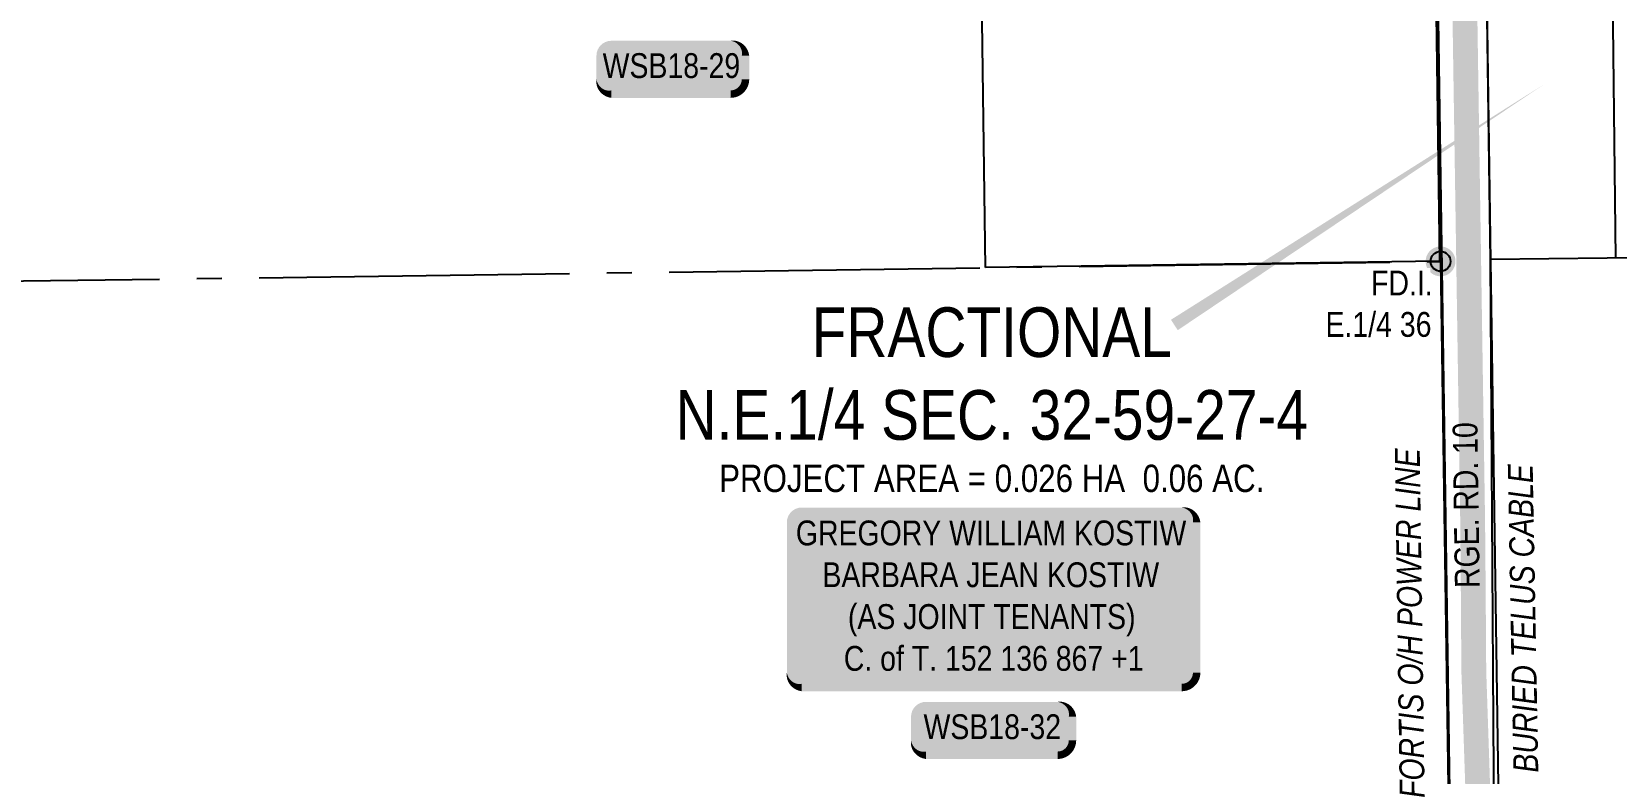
# Model space of a CAD drawing. Extents: x 57693 to 70573, y 5994359 to 6008381.
# Drawn here: x 64593 to 65230, y 5997501 to 5997800 of the extents above; entities that cross this region are included whole.
import ezdxf
from ezdxf.enums import TextEntityAlignment as Align

# ---------------------------------------------------------------- set-up
doc = ezdxf.new("R2010")
doc.units = 0
doc.header["$LTSCALE"] = 5
doc.linetypes.add('foc-QUARTERLINE', pattern=[33, 25, -3, 2, -3])
for name, color, linetype in [('AS-OWNER', 7, 'Continuous'), ('AS-POWER', 104, 'foc-POWER'), ('AS-POWER-T', 104, 'Continuous'), ('AS-ROADS', 254, 'Continuous'), ('AS-TELEPHONE', 224, 'foc-TEL'), ('AS-TELEPHONE-T', 224, 'Continuous'), ('C-SYMBOL', 7, 'Continuous'), ('L-AREAREQUIRED', 7, 'Continuous'), ('L-MON', 1, 'Continuous'), ('L-QSEC', 8, 'foc-QUARTERLINE'), ('L-ROAD-T', 7, 'Continuous'), ('L-SEC', 7, 'Continuous'), ('L-TITLEDB', 4, 'Continuous'), ('P-APEX RECON-LINE LIST', 240, 'Continuous')]:
    doc.layers.add(name, color=color, linetype=linetype)
doc.styles.add('1.8', font='ARIALN.TTF', dxfattribs={"height": 2})
doc.styles.add('100L', font='ARIALN.TTF', dxfattribs={"height": 11})
doc.styles.add('175L', font='ARIALN.TTF', dxfattribs={"height": 10})
doc.styles.add('80', font='ARIALN.TTF', dxfattribs={"height": 10})
doc.styles.add('80L', font='ARIALN.TTF', dxfattribs={"height": 10})
doc.styles.add('foc-LtypeFont', font='ARIALN.TTF', dxfattribs={"height": 7.35})
doc.linetypes.add('foc-POWER', pattern='A,6,-1,["P",foc-LtypeFont,S=0.2,R=0,X=-0.625,Y=-0.75],-1.24,4', length=12.24)
doc.linetypes.add('foc-POWER-NOLINE', pattern='A,0,-4,["P",foc-LtypeFont,S=0.2,R=0,X=-0.625,Y=-0.75],-8.24', length=12.24)
doc.linetypes.add('foc-TEL', pattern='A,2,-1,["T",foc-LtypeFont,S=0.2,R=0,X=-0.425,Y=-0.75],-1.24,8', length=12.24)

# ---------------------------------------------------------------- blocks, each defined once
blk = doc.blocks.new('fdia')
at = {"color": 255, "const_width": 1}
blk.add_lwpolyline([(-0.5, 0, 1), (0.5, 0, 1)], format="xyb", close=True, dxfattribs=at)
blk = doc.blocks.new('Fdiaa')
blk.add_blockref('fdia', (0, 0))
blk = doc.blocks.new('fdib')
at = {"color": 1, "const_width": 1.6}
blk.add_lwpolyline([(-0.4, 0, 1), (0.4, 0, 1)], format="xyb", close=True, dxfattribs=at)
at = {"color": 1}
blk.add_circle((0, 0), 0.8, dxfattribs=at)
blk = doc.blocks.new('Fdibb')
blk.add_blockref('fdib', (0, 0))
blk = doc.blocks.new('fdicc')
for name in ['Fdibb', 'Fdiaa']:
    blk.add_blockref(name, (0, 0))
blk = doc.blocks.new('FDI')
blk.add_blockref('fdicc', (0, 0))
blk = doc.blocks.new('*U462')
h = blk.add_hatch(color=59)
edge = h.paths.add_edge_path()
edge.add_line((-76.5, -37), (76.5, -37))
edge.add_arc((76.5, -31), 6, 270, 360)
edge.add_line((82.5, -31), (82.5, 29.5))
edge.add_arc((76.5, 29.5), 6, 0, 90)
edge.add_line((76.5, 35.5), (-76.5, 35.5))
edge.add_arc((-76.5, 29.5), 6, 90, 180)
edge.add_line((-82.5, 29.5), (-82.5, -31))
edge.add_arc((-76.5, -31), 6, 180, 270)
at = {"color": 1, "flags": 128}
blk.add_lwpolyline([(-76.5, -37, 3, 3, 0), (76.5, -37, 3, 3, 0.414214), (82.5, -31, 3, 3, 0), (82.5, 29.5, 3, 0, 0.414214), (76.5, 35.5, 0, 0, 0), (-76.5, 35.5, 0, 0, 0.414214), (-82.5, 29.5, 0, 0, 0), (-82.5, -31, 0, 3, 0.414214)], format="xyseb", close=True, dxfattribs=at)
blk.add_lwpolyline([(-54.47, -7.17, 0, 7.5, 0), (0, 0, 0, 0, 0)], format="xyseb", dxfattribs=at)
at = {"color": 1, "style": '80'}
blk.add_attdef('ENTER_TEXT_001', (-35.99, -5), '', height=10, dxfattribs=at)
blk = doc.blocks.new('*U436')
at = {"true_color": 0xffffa8}
h = blk.add_hatch(color=51, dxfattribs=at)
edge = h.paths.add_edge_path()
edge.add_line((-24, -11.5), (24, -11.5))
edge.add_arc((24, -5.5), 6, 270, 360)
edge.add_line((30, -5.5), (30, 4))
edge.add_arc((24, 4), 6, 0, 90)
edge.add_line((24, 10), (-24, 10))
edge.add_arc((-24, 4), 6, 90, 180)
edge.add_line((-30, 4), (-30, -5.5))
edge.add_arc((-24, -5.5), 6, 180, 270)
at = {"color": 240, "flags": 128}
blk.add_lwpolyline([(-24, -11.5, 3, 3, 0), (24, -11.5, 3, 3, 0.414214), (30, -5.5, 3, 3, 0), (30, 4, 3, 0, 0.414214), (24, 10, 0, 0, 0), (-24, 10, 0, 0, 0.414214), (-30, 4, 0, 0, 0), (-30, -5.5, 0, 3, 0.414214)], format="xyseb", close=True, dxfattribs=at)
for points in [[(-24.67, -8.43, 0, 10, 0), (0, 0, 5, 5, 0)], [(21.05, -6.93, 0, 10, 0), (0, 0, 5, 5, 0)]]:
    blk.add_lwpolyline(points, format="xyseb", dxfattribs=at)
at = {"color": 4, "style": '80'}
blk.add_attdef('OTHER_001', (-14.7, -5), '', height=10, dxfattribs=at)
blk = doc.blocks.new('*U428')
at = {"true_color": 0xffffa8}
h = blk.add_hatch(color=51, dxfattribs=at)
edge = h.paths.add_edge_path()
edge.add_line((-26.5, -11.5), (26.5, -11.5))
edge.add_arc((26.5, -5.5), 6, 270, 360)
edge.add_line((32.5, -5.5), (32.5, 4))
edge.add_arc((26.5, 4), 6, 0, 90)
edge.add_line((26.5, 10), (-26.5, 10))
edge.add_arc((-26.5, 4), 6, 90, 180)
edge.add_line((-32.5, 4), (-32.5, -5.5))
edge.add_arc((-26.5, -5.5), 6, 180, 270)
at = {"color": 240, "flags": 128}
blk.add_lwpolyline([(-26.5, -11.5, 3, 3, 0), (26.5, -11.5, 3, 3, 0.414214), (32.5, -5.5, 3, 3, 0), (32.5, 4, 3, 0, 0.414214), (26.5, 10, 0, 0, 0), (-26.5, 10, 0, 0, 0.414214), (-32.5, 4, 0, 0, 0), (-32.5, -5.5, 0, 3, 0.414214)], format="xyseb", close=True, dxfattribs=at)
for points in [[(-24.67, -8.43, 0, 10, 0), (0, 0, 5, 5, 0)], [(21.05, -6.93, 0, 10, 0), (0, 0, 5, 5, 0)]]:
    blk.add_lwpolyline(points, format="xyseb", dxfattribs=at)
at = {"color": 4, "style": '80'}
blk.add_attdef('OTHER_001', (-14.7, -5), '', height=10, dxfattribs=at)

msp = doc.modelspace()

# ---------------------------------------------------------------- linework, layer by layer
at = {"layer": 'AS-POWER', "flags": 128}
msp.add_lwpolyline([(65165.137, 5997375.603), (65158.191, 5997850.404), (65157.191, 5997921.381)], dxfattribs=at)
at = {"layer": 'AS-ROADS', "const_width": 9.993, "flags": 128}
msp.add_lwpolyline([(65075.299, 6004280.926), (65091.006, 6002993.903), (65099.505, 6002521.34), (65111.344, 6001737.821), (65124.757, 6000932.43), (65125.889, 6000881.5), (65127.248, 6000854.337), (65127.928, 6000831.702), (65127.248, 6000797.975), (65126.566, 6000768.579), (65125.66, 6000755.677), (65126.566, 6000723.901), (65128.378, 6000674.555), (65127.699, 6000640.602), (65139.497, 5999837.648), (65150.936, 5999013.719), (65172.534, 5997603.263), (65172.769, 5997576.238), (65173.004, 5997542.398), (65174.65, 5997493.519)], dxfattribs=at)
at = {"layer": 'AS-TELEPHONE', "flags": 128}
for points in [[(65179.661, 5997707.559), (65168.779, 5998511.664), (65157.007, 5999336.261)], [(65155.092, 5996451.196), (65157.316, 5996450.448), (65160.836, 5996450.178), (65166.81, 5996450.594), (65170.438, 5996450.229), (65180.683, 5996450.324), (65183.646, 5996450), (65192.156, 5996451.563), (65193.076, 5996452.634), (65193.483, 5996454.053), (65193.825, 5996456.857), (65194.053, 5996462.321), (65193.924, 5996467.591), (65182.972, 5997345.424), (65183.43, 5997349.241), (65183.814, 5997355.855), (65184.103, 5997365.658), (65183.729, 5997375.916), (65183.604, 5997380.142), (65183.484, 5997383.727), (65184.482, 5997385.823), (65185.065, 5997386.529), (65182.286, 5997386.726), (65182.11, 5997387.029), (65182.029, 5997389.329), (65181.729, 5997398.963), (65179.661, 5997707.559)]]:
    msp.add_lwpolyline(points, dxfattribs=at)
at = {"layer": 'L-QSEC', "flags": 128}
msp.add_lwpolyline([(64354.27, 5997696.158), (65159.629, 5997707.275)], dxfattribs=at)
at = {"layer": 'L-SEC', "flags": 128}
for points in [[(65148.134, 5998511.399), (65159.629, 5997707.275)], [(65168.237, 5998511.687), (65179.732, 5997707.562)], [(65223.16, 5998306.58), (65230.016, 5997708.62)], [(65159.629, 5997707.275), (65171.257, 5996908.289)], [(65179.732, 5997707.568), (65191.36, 5996908.582)]]:
    msp.add_lwpolyline(points, dxfattribs=at)
at = {"layer": 'L-TITLEDB', "flags": 128}
for points in [[(65156.122, 5997935.665), (65159.246, 5997707.398)], [(64976.559, 5997704.851), (64973.433, 5997933.163)], [(65159.246, 5997707.398), (64976.559, 5997704.851)], [(65250.119, 5997708.873), (65179.726, 5997707.989)]]:
    msp.add_lwpolyline(points, dxfattribs=at)

# ---------------------------------------------------------------- block references
at = {"layer": 'AS-OWNER'}
ref = msp.add_blockref('*U462', (64979.053, 5997572.729), dxfattribs=dict(at, xscale=0.999252397, yscale=0.999252397, zscale=0.999252397, rotation=359.9999884413987))
ref.add_attrib('ENTER_TEXT_001', 'GREGORY WILLIAM KOSTIW', (64900.231, 5997592.977), dxfattribs={"layer": '0', "color": 1, "height": 9.99252, "rotation": 359.999988, "style": '80'})
ref.add_attrib('ENTER_TEXT_002', 'BARBARA JEAN KOSTIW', (64910.946, 5997576.145), dxfattribs={"layer": '0', "color": 1, "height": 9.99252, "rotation": 359.999988, "style": '80'})
ref.add_attrib('ENTER_TEXT_003', '(AS JOINT TENANTS)', (64921.187, 5997559.314), dxfattribs={"layer": '0', "color": 1, "height": 9.99252, "rotation": 359.999988, "style": '80'})
ref.add_attrib('ENTER_TEXT_004', 'C. of T. 152 136 867 +1', (64919.531, 5997542.482), dxfattribs={"layer": '0', "color": 1, "height": 9.99252, "rotation": 359.999988, "style": '80'})
at = {"layer": 'L-MON', "xscale": 4.999999999999972, "yscale": 4.999999999999972, "zscale": 4.999999999999972}
msp.add_blockref('FDI', (65159.629, 5997707.275), dxfattribs=at)
at = {"layer": 'P-APEX RECON-LINE LIST'}
ref = msp.add_blockref('*U436', (64849.991, 5997786.091), dxfattribs=dict(at, xscale=0.999252397, yscale=0.999252397, zscale=0.999252397, rotation=359.9999884413987))
ref.add_attrib('OTHER_001', 'WSB18-29', (64822.498, 5997781.092), dxfattribs={"layer": '0', "color": 4, "height": 9.9925, "rotation": 359.999988, "style": '80'})
ref = msp.add_blockref('*U428', (64979.053, 5997519.981), dxfattribs=dict(at, xscale=0.999252397, yscale=0.999252397, zscale=0.999252397, rotation=359.9999884413987))
ref.add_attrib('OTHER_001', 'WSB18-32', (64951.604, 5997514.981), dxfattribs={"layer": '0', "color": 4, "height": 9.9925, "rotation": 359.999988, "style": '80'})

# ---------------------------------------------------------------- texts
at = {"layer": 'AS-POWER-T', "linetype": 'foc-POWER-NOLINE', "insert": (65143.237, 5997490.823), "char_height": 10.00952, "attachment_point": 1, "rotation": 90.815241, "style": '175L'}
msp.add_mtext_dynamic_manual_height_columns('\\pi0.37947;{\\fArial Narrow|b0|i1|c0|p34;FORTIS O/H POWER LINE}', width=141.52042, gutter_width=50, heights=[0], dxfattribs=at)
at = {"layer": 'AS-TELEPHONE-T', "insert": (65188.955, 5997501.247), "char_height": 10.00952, "attachment_point": 1, "rotation": 91.047341, "style": '175L'}
msp.add_mtext_dynamic_manual_height_columns('\\pi0.13073;{\\fArial Narrow|b0|i1|c0|p34;BURIED TELUS CABLE}', width=124.50653, gutter_width=50, heights=[0], dxfattribs=at)
at = {"layer": 'L-ROAD-T', "style": '80L'}
msp.add_text('RGE. RD. 10', height=9.98505, rotation=90.811016, dxfattribs=at).set_placement((65169.928, 5997609.166), align=Align.MIDDLE_CENTER)

# ---------------------------------------------------------------- next in the draw order: texts
at = {"layer": 'C-SYMBOL', "color": 3, "insert": (64979.053, 5997661.987), "char_height": 19.98505, "attachment_point": 5, "rotation": 359.999988, "style": '175L', "bg_fill": 3, "box_fill_scale": 1.15, "bg_fill_color": 256, "bg_fill_true_color": 256, "bg_fill_transparency": 0}
msp.add_mtext_dynamic_manual_height_columns('FRACTIONAL\\PN.E.1/4 SEC. 32-59-27-4', width=253.76071, gutter_width=47.46, heights=[0], dxfattribs=at)
at = {"layer": 'L-AREAREQUIRED', "color": 5, "insert": (64979.053, 5997625.435), "char_height": 10.99178, "width": 219.40065, "attachment_point": 2, "rotation": 359.999988, "style": '100L', "bg_fill": 3, "box_fill_scale": 1.1, "bg_fill_color": 256, "bg_fill_transparency": 0}
msp.add_mtext('PROJECT AREA = 0.026 HA  0.06 AC.', dxfattribs=at)

# ---------------------------------------------------------------- next in the draw order: linework, layer by layer
at = {"layer": 'C-SYMBOL', "color": 3, "flags": 128}
msp.add_lwpolyline([(65201.305, 5997778.585, 0, 4.996, 0), (65052.517, 5997681.681, 0, 0, 0)], format="xyseb", dxfattribs=at)

# ---------------------------------------------------------------- next in the draw order: texts
at = {"layer": 'L-MON', "insert": (65112.298, 5997703.555), "char_height": 9.99252, "attachment_point": 1, "style": '1.8', "bg_fill": 3, "box_fill_scale": 1.1, "bg_fill_color": 256, "bg_fill_transparency": 0}
msp.add_mtext_dynamic_manual_height_columns('\\pi19.374;FD.I.\\P\\pi1.0381;E.1/4 36', width=42.23506, gutter_width=10, heights=[0], dxfattribs=at)

doc.saveas('drawing.dxf')
